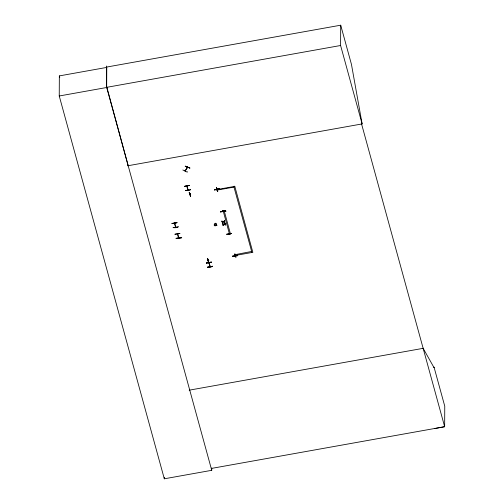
<?xml version="1.0" encoding="UTF-8"?>
<svg xmlns="http://www.w3.org/2000/svg" width="504" height="504" viewBox="0 0 504 504"><rect width="100%" height="100%" fill="white"/><g stroke="black" fill="none" stroke-linecap="round" stroke-linejoin="round"><path stroke-width="0.76" d="M211.756 468.002L211.743 470.314L164.31 478.8L59.239 95.987L59.34 75.902L106.772 67.416M106.59 66.005L106.483 85.926L128.18 165.709M164.31 478.8L164.317 477.256M172.022 223.581L177.049 222.68L172.015 223.398M178.17 226.592C178.8 228.016 172.841 227.833 173.143 227.493M175.776 226.806L175.537 227.222L174.453 222.856M174.523 223.228L174.749 223.568L174.623 222.825M174.699 222.9L174.749 223.511M174.97 234.165L180.004 233.447L174.97 234.284M175.455 226.523L175.537 227.222L175.518 226.85M174.623 223.114L175.732 227.153L175.619 226.535M175.631 226.491L175.417 226.869M176.098 238.26C180.898 238.487 186.014 236.653 176.161 238.631M177.408 233.617L177.496 234.36L177.736 233.944M177.477 233.995L177.496 234.316M178.7 237.901L177.578 233.591M177.591 233.629L177.704 234.335M178.649 237.289L178.7 237.964L178.403 237.327M178.511 237.655L178.523 237.995L178.41 237.289M178.586 237.258L178.372 237.636M181.125 237.359L181.188 237.756M182.839 169.98L187.28 172.148L187.419 171.776M189.365 185.321L184.344 186.398L189.359 185.441M185.056 170.547L185.056 170.938L185.321 170.522M185.321 170.314L185.214 171.001L185.226 170.289M185.245 166.301L189.939 168.04L185.258 166.118M185.308 170.944L185.296 170.27M185.453 170.339L185.252 170.547M190.499 189.454C191.098 190.6 185.207 190.808 185.466 190.31M186.77 185.674L186.864 186.411L187.097 186.001M186.883 186.083L186.845 186.341M188.017 189.347L188.061 190.014L186.946 185.642M187.066 186.392L187.022 185.718M187.601 167.404L187.601 167.013L187.179 167.649L187.186 167.259M187.349 167L187.337 167.719L187.444 166.944M187.734 189.687L187.778 189.34M188.093 189.983L187.841 189.674M189.208 192.333L190.569 196.39L189.202 192.352M189.825 168.065L185.258 166.232M190.058 193.971L190.159 194.443L190.102 193.92M190.449 193.864L190.014 194.254L190.607 194.109M190.153 194.418L190.512 193.895M206.432 263.145L211.459 262.074L206.369 262.912M207.547 267.057L207.61 267.448L212.638 266.528L207.61 267.429M207.648 258.319L207.364 258.533L208.454 262.622L208.738 262.401M208.171 260.165L208.732 260.36M208.265 260.102L208.228 260.618L208.322 260.31M208.618 260.045L208.725 260.549L208.681 260.077M208.7 262.427L207.61 258.451L208.732 262.571M208.858 262.414L209.973 266.786L209.966 266.452M208.977 263.164L208.933 262.792M210.137 266.717L209.034 262.382M209.04 262.427L209.04 262.723M209.185 262.742L208.971 263.119L208.858 262.71M209.822 266.427L210.181 266.723L210.105 266.087M210.036 266.055L210.073 266.383M212.575 266.156L212.638 266.553M219.454 188.899L214.421 189.769M216.418 189.258L216.424 189.718L216.959 189.605M216.399 187.488L217.766 191.526L216.43 187.324M216.462 189.202L216.455 189.498M216.808 189.145L216.978 189.775M217.035 189.208L216.922 189.951L216.928 189.17M216.827 225.408C216.096 219.366 211.233 228.029 216.896 225.301M217.111 189.284L217.161 189.895M233.982 187.091L217.224 190.09M217.489 191.577L216.468 187.457M220.424 211.63C225.231 211.882 230.359 210.073 220.481 212.001M223.127 221.672L221.943 221.344M221.943 221.514L221.854 221.017M223.442 221.785L222.314 222.863L222.232 222.384M223.858 224.324L222.673 223.99M222.673 224.16L222.579 223.669M222.982 210.672L223.026 211.346L222.749 210.672M222.856 211.082L222.705 211.018M222.957 210.974L222.919 210.641M224.167 224.431L223.039 225.508L222.957 225.03M230.517 233.881L229.541 234.31L223.121 210.666M221.854 221.187L223.367 221.445M223.436 221.955L224.973 222.39L223.675 221.558M230.517 234.133L224.097 210.489M222.579 223.833L224.091 224.091M224.167 224.601L225.697 225.036L224.4 224.204M223.675 221.722L224.589 220.998L224.507 220.525M224.4 224.374L225.313 223.65L225.231 223.171M225.458 210.754L225.521 211.151M226.617 234.196L231.651 233.321M229.162 234.077L229.175 234.41L229.024 233.755M229.099 234.335L229.055 233.661M229.232 233.629L229.339 234.335L229.024 234.051M229.307 233.711L229.339 234.335L229.383 233.995M237.655 255.181C238.279 256.605 232.319 256.391 232.621 256.051M233.768 186.297L251.868 252.252M234.896 254.457L235.11 255.503L252.844 252.328L234.744 186.121M234.587 255.44L234.688 255.906L234.625 255.389M235.929 257.695L234.839 253.607M234.902 255.144L235.078 255.793L234.94 255.093M235.255 255.383L235.223 255.767L235.103 255.314M251.654 251.458L234.889 254.709M127.632 165.803L362.124 123.921L340.597 45.499L340.704 25.2L106.772 67.038L106.665 87.507L59.239 95.987M187.179 167.649L187.444 167.24L185.081 170.85M189.447 192.27L190.531 196.352M185.239 170.963L187.589 167.366M208.706 260.53L208.322 260.606M234.681 255.887L235.015 255.641M223.367 221.615L224.507 220.689M224.091 224.261L225.231 223.341M222.226 222.554L223.127 221.842M222.957 225.2L223.858 224.488M234.593 255.717L235.04 255.654M434.498 428.583L444.654 426.705L444.761 406.199L434.007 367.019L434.007 367.605L423.146 348.333M340.597 45.499L106.672 87.337L211.743 470.314M185.472 190.493L190.506 189.617M217.224 190.342L217.004 189.548L234.744 186.373M223.121 210.918L224.097 210.741M172.015 223.518L177.043 222.617M173.149 227.669L178.183 226.794M177.61 233.887L178.473 237.913M206.419 263.082L211.441 262.168M189.214 390.178L423.694 348.239M211.504 468.411L444.654 426.705L361.563 123.965L362.111 123.864L351.458 64.386L340.704 25.2M214.427 189.951L219.467 189.082M214.37 189.724L219.41 188.849M214.421 189.888L219.454 189.019M226.611 234.316L231.645 233.428M232.615 256.221L237.661 255.333L232.627 256.208M187.879 190.002L186.77 186.058M222.844 211.333L222.743 210.962M189.372 185.504L184.344 186.398M59.34 75.902L59.755 77.414M235.116 255.062L235.034 255.849L235.179 255.1M214.773 224.179L214.943 225.225L215.851 225.319L216.405 224.734L216.052 224.047L214.773 224.179M181.131 237.516L176.11 238.436L181.138 237.535M212.587 266.307L207.547 267.221L212.587 266.307M225.464 210.911L220.424 211.8L225.464 210.911"/></g></svg>
